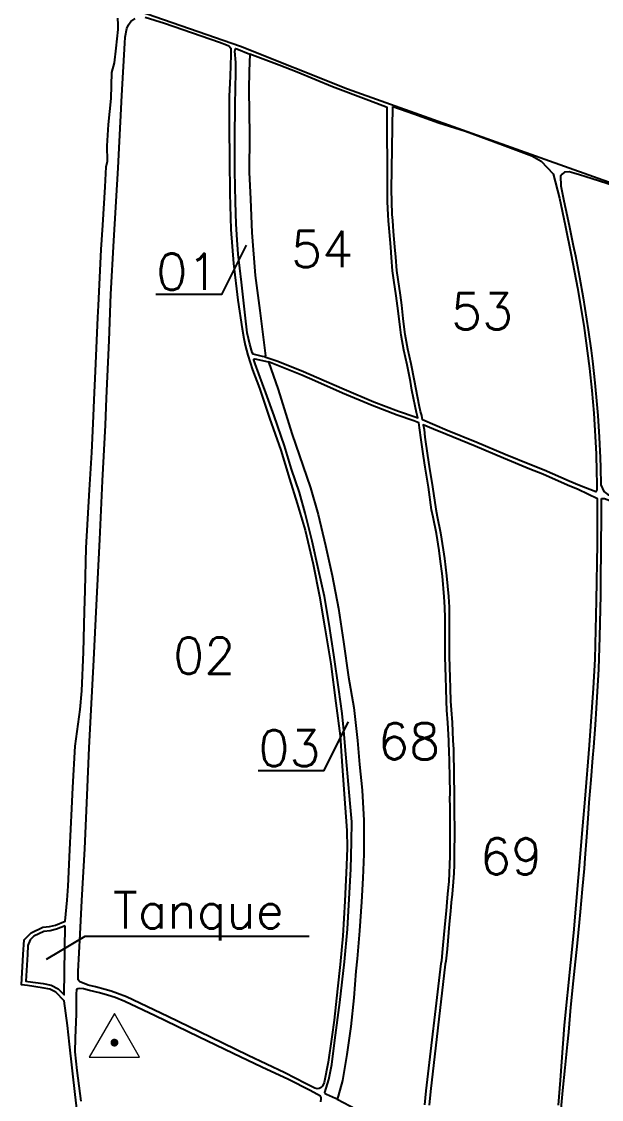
# Model space of a CAD drawing. Extents: x 724231 to 728431, y 7817664 to 7823604.
# Drawn here: x 725996 to 726412, y 7821088 to 7821862 of the extents above; entities that cross this region are included whole.
import ezdxf
from ezdxf.enums import TextEntityAlignment as Align

# ---------------------------------------------------------------- set-up
doc = ezdxf.new("R2010")
doc.units = 0
doc.header["$MEASUREMENT"] = 0
doc.linetypes.add('CONTINUO', pattern=[0])
for name, color, linetype, lineweight in [('0114000626', 1, 'Continuous', 25), ('0114000626001', 5, 'Continuous', 25), ('0114000626002', 5, 'Continuous', 25), ('0114000626003', 5, 'Continuous', 25), ('0114000626005', 5, 'Continuous', 25), ('0114000626053', 5, 'Continuous', 25), ('0114000626054', 5, 'Continuous', 25), ('0114000626068', 5, 'Continuous', 25), ('0114000626069', 5, 'Continuous', 25), ('0114000626101', 5, 'Continuous', 25), ('0114000626102', 5, 'Continuous', 25), ('TEXTO_DIVERSOS', 7, 'Continuous', 5)]:
    doc.layers.add(name, color=color, linetype=linetype, lineweight=lineweight)
for name, color, linetype in [('SEM PLANTIO', 30, 'Continuous'), ('TANQUE VINHAÇA', 7, 'Continuous'), ('texto', 7, 'Continuous'), ('TEXTO_NUN_TAL', 7, 'Continuous')]:
    doc.layers.add(name, color=color, linetype=linetype)
doc.styles.add('Simplex', font='simplex.shx')

msp = doc.modelspace()

# ---------------------------------------------------------------- linework, layer by layer
at = {"linetype": 'Continuous'}
for points in [[(726157.23, 7821701.46), (726139.53, 7821666.23), (726092.53, 7821666.23)], [(726230.51, 7821359.54), (726212.8, 7821324.31), (726165.8, 7821324.31)], [(726013.95, 7821189.26), (726041.65, 7821205.7), (726202.49, 7821205.7)]]:
    msp.add_lwpolyline(points, dxfattribs=at)
at = {"layer": '0114000626', "linetype": 'CONTINUO'}
msp.add_lwpolyline([(726073.72, 7821871.99), (726153.26, 7821844.5), (726229.98, 7821813.78), (726312.67, 7821784.35), (726424.15, 7821744.72), (726480.24, 7821722.73), (726536, 7821700.09), (726496.94, 7821507), (726497.97, 7821487.05), (726509.7, 7821474.32), (726526.46, 7821458.64), (726540.86, 7821440.12), (726547.15, 7821424.34), (726553.8, 7821396.12), (726559.05, 7821358.84), (726558.65, 7821325.86), (726554.31, 7821295.9), (726546.76, 7821266.37), (726540.38, 7821248.65), (726531.61, 7821221.5), (726531.87, 7821195.73), (726531.56, 7821157.41), (726534.18, 7821115.78), (726540.92, 7821068.61)], dxfattribs=at)
at = {"layer": '0114000626001', "linetype": 'Continuous'}
msp.add_lwpolyline([(726149.88, 7821832.56), (726149.21, 7821840.8), (726149.66, 7821842.64), (726150.66, 7821842.58), (726159.97, 7821838.72), (726159.35, 7821826.35), (726159.07, 7821813.38), (726159.63, 7821780.58), (726159.54, 7821754.06), (726160.35, 7821734.53), (726161.26, 7821710.74), (726163.69, 7821679.81), (726167.01, 7821654.66), (726171.08, 7821622.12), (726170.78, 7821621.46), (726169.07, 7821621.73), (726162.37, 7821623.4), (726161.66, 7821624.48), (726159.85, 7821630.56), (726157.98, 7821638.55), (726156.59, 7821651.45), (726153.91, 7821675.09), (726151.51, 7821695.04), (726150.69, 7821705.32), (726150.17, 7821716.67), (726149.69, 7821732.65), (726149.21, 7821754.8), (726149.06, 7821777.82), (726149.4, 7821802.62), (726149.74, 7821825.42)], close=True, dxfattribs=at)
at = {"layer": '0114000626002', "linetype": 'Continuous'}
msp.add_lwpolyline([(726084.81, 7821865.24), (726098.72, 7821860.8), (726138.2, 7821847.32), (726143.07, 7821845.43), (726144.8, 7821844.56), (726146.15, 7821843), (726146.37, 7821838.13), (726145.76, 7821822.84), (726145.06, 7821808.22), (726145.05, 7821786.26), (726145.34, 7821762.98), (726145.45, 7821738.69), (726146.27, 7821712.92), (726148.17, 7821688.39), (726151.28, 7821662.18), (726154.33, 7821641.47), (726155.59, 7821634.5), (726156.62, 7821629.88), (726158.53, 7821622.61), (726161.74, 7821612.16), (726166.76, 7821598.92), (726174.01, 7821577.39), (726182.23, 7821554.56), (726188.34, 7821533.8), (726193.95, 7821516.25), (726199.51, 7821497.12), (726205.29, 7821472.55), (726209.86, 7821449.66), (726213.84, 7821426.99), (726217.98, 7821401.01), (726221.58, 7821372.89), (726224.63, 7821349.35), (726225.99, 7821331.35), (726227.73, 7821307.49), (726229.64, 7821281.38), (726229.7, 7821269.14), (726229.21, 7821256.32), (726228.12, 7821230.76), (726226.54, 7821206.02), (726224.63, 7821185.27), (726222.83, 7821167.93), (726220.38, 7821145.32), (726218.69, 7821133.4), (726216.02, 7821115.25), (726213.24, 7821100.68), (726212.05, 7821098.07), (726211.12, 7821097.09), (726209.65, 7821096.22), (726208.34, 7821096.17), (726206.49, 7821096.55), (726199.96, 7821099.87), (726184.96, 7821107.66), (726158.66, 7821120.12), (726131.62, 7821133.26), (726100.94, 7821148.03), (726071.4, 7821162.09), (726065.02, 7821164.54), (726060.34, 7821166.23), (726056.15, 7821167.48), (726049.12, 7821169.28), (726043.82, 7821170.44), (726039.68, 7821172.18), (726037.99, 7821172.89), (726036.63, 7821174.35), (726036.71, 7821180.35), (726038.07, 7821207.15), (726039.22, 7821231.37), (726041.38, 7821268.25), (726043.04, 7821306.91), (726044.53, 7821340.86), (726046.01, 7821368.15), (726047.94, 7821404.01), (726049.78, 7821443.27), (726052.23, 7821490.32), (726054.15, 7821532.48), (726056.33, 7821572.44), (726057.09, 7821591.8), (726059.03, 7821633.04), (726060.21, 7821666.3), (726062.37, 7821704.62), (726065.32, 7821757.12), (726068.03, 7821808.87), (726070.14, 7821846.44), (726070.47, 7821850.8), (726071.66, 7821857.07), (726072.74, 7821859.67), (726074.52, 7821862.05), (726077.5, 7821864.16)], dxfattribs=at)
at = {"layer": '0114000626003', "linetype": 'Continuous'}
msp.add_lwpolyline([(726168.98, 7821602.01), (726163.72, 7821616.34), (726162.74, 7821619.31), (726162.83, 7821619.85), (726163.38, 7821620.05), (726173.25, 7821617.78), (726180.31, 7821598), (726190.05, 7821566.47), (726203.55, 7821527.48), (726208.94, 7821508.18), (726214.19, 7821486.06), (726218.99, 7821464.59), (726223.44, 7821440.84), (726227.1, 7821416.99), (726230.81, 7821391.56), (726234.62, 7821369.89), (726237.2, 7821345.98), (726238.63, 7821328.92), (726240.51, 7821310.56), (726241.7, 7821288.74), (726241.65, 7821275.72), (726241.65, 7821264.41), (726240.91, 7821247.33), (726240.02, 7821230.36), (726238.68, 7821209.58), (726236.9, 7821189.49), (726236.06, 7821180.59), (726234.52, 7821161.43), (726232.3, 7821140.9), (726229.53, 7821120.77), (726226.31, 7821102.06), (726223.35, 7821090.78), (726222.51, 7821088.69), (726221.32, 7821089.15), (726214.89, 7821091.92), (726214, 7821092.56), (726213.7, 7821093.35), (726216.62, 7821102.84), (726218.65, 7821113.58), (726220.98, 7821131.09), (726224.59, 7821158), (726227.9, 7821187.19), (726230.03, 7821210.74), (726231.56, 7821236.72), (726232.35, 7821253.84), (726232.85, 7821273.34), (726233, 7821287.69), (726231.86, 7821300.79), (726230.17, 7821320), (726228.84, 7821336.18), (726227.4, 7821353.15), (726226.27, 7821365.52), (726223.89, 7821382.78), (726220.23, 7821407.52), (726216.92, 7821429.49), (726213.45, 7821449.53), (726209.3, 7821468.53), (726204.6, 7821489.21), (726199.6, 7821509.3), (726195.49, 7821523.99), (726189.81, 7821540.91), (726184.81, 7821557.49), (726177.34, 7821579.16), (726171.35, 7821595.64)], close=True, dxfattribs=at)
at = {"layer": '0114000626005', "linetype": 'Continuous'}
msp.add_lwpolyline([(726210.77, 7821086.67), (726211.08, 7821088.84), (726211.08, 7821089.84), (726210.55, 7821090.74), (726203.26, 7821094.81), (726187.6, 7821102.91), (726168.55, 7821111.74), (726147.83, 7821121.36), (726122.95, 7821133.32), (726092.06, 7821148.56), (726070.15, 7821158.73), (726063.12, 7821161.58), (726057.78, 7821163.27), (726051.96, 7821164.96), (726044.93, 7821166.76), (726040.53, 7821167.82), (726037.57, 7821168.04), (726036.41, 7821167.82), (726035.51, 7821167.35), (726035.19, 7821164.07), (726035.14, 7821149.97), (726034.5, 7821132.49), (726034.34, 7821122.75), (726035.82, 7821109.28), (726038.52, 7821087.17)], dxfattribs=at)
at = {"layer": '0114000626053', "linetype": 'CONTINUO'}
msp.add_lwpolyline([(726262.54, 7821801.21), (726277.71, 7821795.73), (726295.47, 7821789.4), (726314.63, 7821783.49), (726334.83, 7821776.05), (726345.1, 7821772.08), (726362.42, 7821765.76), (726368.94, 7821761.91), (726377.72, 7821752.84), (726382.17, 7821735.25), (726386.31, 7821715.82), (726390.51, 7821694.54), (726394.99, 7821670.92), (726399.76, 7821643.96), (726403.8, 7821613), (726405.45, 7821597.16), (726406.74, 7821580.96), (726408.42, 7821551.71), (726408.81, 7821538.66), (726409.01, 7821530.91), (726409.01, 7821526), (726408.27, 7821524.64), (726396.57, 7821529.07), (726389.17, 7821532.16), (726371.27, 7821540.04), (726362.07, 7821543.72), (726343.19, 7821551.39), (726322.89, 7821560.05), (726301.63, 7821568.64), (726292.79, 7821572.32), (726283.79, 7821576.21), (726283.25, 7821579.35), (726282.38, 7821582.31), (726281.4, 7821586.64), (726279.2, 7821598.01), (726278.06, 7821604.29), (726275.73, 7821616.34), (726273.27, 7821626.88), (726271.45, 7821637.38), (726270.67, 7821642.99), (726270.02, 7821648.97), (726268.93, 7821658.43), (726267.96, 7821665.64), (726266.27, 7821676.95), (726265.39, 7821683.51), (726264.58, 7821693.07), (726264.02, 7821700.32), (726263.04, 7821711.45), (726262.45, 7821719.36), (726262.18, 7821723.59), (726261.81, 7821732.85), (726261.6, 7821741.19)], close=True, dxfattribs=at)
at = {"layer": '0114000626054', "linetype": 'CONTINUO'}
msp.add_lwpolyline([(726265.95, 7821658.05), (726264.99, 7821665.21), (726263.3, 7821676.53), (726262.4, 7821683.18), (726261.59, 7821692.83), (726261.03, 7821700.07), (726260.05, 7821711.21), (726259.45, 7821719.15), (726259.18, 7821723.44), (726258.81, 7821732.76), (726258.6, 7821741.17), (726258.58, 7821800.49), (726245.31, 7821805.4), (726219.22, 7821815.32), (726193.86, 7821825.62), (726181.07, 7821830.84), (726159.97, 7821838.72), (726159.35, 7821826.35), (726159.07, 7821813.38), (726159.63, 7821780.58), (726159.54, 7821754.06), (726160.35, 7821734.53), (726161.26, 7821710.74), (726163.69, 7821679.81), (726167.01, 7821654.66), (726171.08, 7821622.12), (726170.75, 7821621.39), (726180.09, 7821618.4), (726198.35, 7821610.94), (726207.85, 7821606.9), (726227.55, 7821598.17), (726248.91, 7821589.25), (726266.62, 7821582.47), (726278.69, 7821578.41), (726280.5, 7821577.63), (726280.33, 7821578.67), (726279.48, 7821581.56), (726278.46, 7821586.02), (726276.25, 7821597.45), (726275.11, 7821603.73), (726272.8, 7821615.71), (726270.33, 7821626.28), (726268.48, 7821636.91), (726267.69, 7821642.62), (726267.04, 7821648.63)], close=True, dxfattribs=at)
at = {"layer": '0114000626068', "linetype": 'CONTINUO'}
msp.add_lwpolyline([(726285.55, 7821084.68), (726286.53, 7821094.57), (726297.25, 7821186.01), (726297.72, 7821188.17), (726298.5, 7821196.59), (726300.09, 7821214.46), (726300.95, 7821223.78), (726301.48, 7821229.98), (726302.06, 7821236), (726302.95, 7821244.98), (726303.24, 7821250.93), (726303.46, 7821257), (726303.65, 7821263.14), (726303.65, 7821269.42), (726303.73, 7821275.87), (726303.75, 7821279.01), (726303.73, 7821285.22), (726303.69, 7821291.61), (726303.59, 7821298.18), (726303.57, 7821304.67), (726303.6, 7821307.81), (726303.43, 7821320.49), (726302.99, 7821339.67), (726302.86, 7821342.82), (726302.68, 7821346), (726302.13, 7821358.71), (726301.4, 7821367.95), (726301.01, 7821374.27), (726300.78, 7821383.54), (726300.5, 7821391.2), (726300, 7821406.22), (726300.1, 7821419), (726300.01, 7821433.96), (726299.88, 7821441.66), (726299.49, 7821449.15), (726298.17, 7821463.91), (726296.56, 7821476.36), (726295.7, 7821482.53), (726293.88, 7821494.68), (726291.38, 7821506.37), (726290.36, 7821511.74), (726288.06, 7821527.79), (726285.73, 7821542.33), (726284.44, 7821550.22), (726282.57, 7821563.53), (726282, 7821568.85), (726281.11, 7821574.1), (726277.62, 7821575.61), (726265.61, 7821579.65), (726247.8, 7821586.47), (726226.36, 7821595.41), (726206.65, 7821604.14), (726197.2, 7821608.17), (726173.25, 7821617.78), (726180.31, 7821598), (726190.05, 7821566.47), (726203.55, 7821527.48), (726208.94, 7821508.18), (726214.19, 7821486.06), (726218.99, 7821464.59), (726223.44, 7821440.84), (726227.1, 7821416.99), (726230.81, 7821391.56), (726234.62, 7821369.89), (726237.2, 7821345.98), (726238.63, 7821328.92), (726240.51, 7821310.56), (726241.7, 7821288.74), (726241.65, 7821275.72), (726241.65, 7821264.41), (726240.91, 7821247.33), (726240.02, 7821230.36), (726238.68, 7821209.58), (726236.9, 7821189.49), (726236.06, 7821180.59), (726234.52, 7821161.43), (726232.3, 7821140.9), (726229.53, 7821120.77), (726226.31, 7821102.06), (726223.35, 7821090.78), (726222.51, 7821088.69), (726236.24, 7821081.44)], dxfattribs=at)
at = {"layer": '0114000626069', "linetype": 'CONTINUO'}
msp.add_lwpolyline([(726381.51, 7821084.4), (726382.92, 7821102.29), (726385.85, 7821141.73), (726390.4, 7821186.82), (726392.38, 7821208.01), (726395.74, 7821247.66), (726398.98, 7821284.85), (726400.57, 7821303.88), (726403.71, 7821342.78), (726406.7, 7821383.7), (726407.73, 7821404.46), (726408.85, 7821446.59), (726409.37, 7821487.18), (726409.47, 7821501.74), (726409.39, 7821519.61), (726395.46, 7821526.29), (726387.99, 7821529.4), (726370.11, 7821537.28), (726360.95, 7821540.93), (726342.04, 7821548.62), (726321.74, 7821557.28), (726300.49, 7821565.87), (726291.62, 7821569.55), (726284.39, 7821572.68), (726284.98, 7821569.26), (726285.55, 7821563.9), (726287.41, 7821550.67), (726288.69, 7821542.81), (726291.02, 7821528.24), (726293.32, 7821512.23), (726294.32, 7821506.96), (726296.83, 7821495.22), (726298.67, 7821482.96), (726299.53, 7821476.76), (726301.15, 7821464.23), (726302.48, 7821449.36), (726302.88, 7821441.76), (726303, 7821434), (726303.1, 7821419), (726303, 7821406.26), (726303.5, 7821391.31), (726303.78, 7821383.63), (726304, 7821374.4), (726304.4, 7821368.16), (726305.12, 7821358.9), (726305.67, 7821346.16), (726305.86, 7821342.97), (726305.99, 7821339.77), (726306.43, 7821320.55), (726306.6, 7821307.81), (726306.57, 7821304.66), (726306.59, 7821298.2), (726306.69, 7821291.64), (726306.73, 7821285.23), (726306.75, 7821279.01), (726306.73, 7821275.84), (726306.65, 7821269.4), (726306.65, 7821263.1), (726306.46, 7821256.9), (726306.24, 7821250.8), (726305.94, 7821244.76), (726305.04, 7821235.71), (726304.47, 7821229.71), (726303.94, 7821223.51), (726303.07, 7821214.19), (726301.49, 7821196.32), (726300.69, 7821187.71), (726300.21, 7821185.52), (726289.51, 7821094.25), (726288.53, 7821084.34)], dxfattribs=at)
at = {"layer": '0114000626101', "linetype": 'CONTINUO', "flags": 128}
msp.add_lwpolyline([(726412.39, 7821519.84), (726414.41, 7821519.67), (726418.27, 7821518.39), (726429.44, 7821514.09), (726435.41, 7821511.56), (726448.13, 7821505.77), (726461.01, 7821499.37), (726467.16, 7821496.43), (726478.84, 7821491.1), (726489.42, 7821486.2), (726493.65, 7821483.23), (726504.72, 7821472.05), (726509.19, 7821468.12), (726513.77, 7821463.97), (726523.15, 7821455.21), (726531.46, 7821446.06), (726535.34, 7821440.88), (726542.56, 7821429.35), (726546.64, 7821414.04), (726548.33, 7821406.15), (726550.99, 7821389.93), (726553.8, 7821374.17), (726555, 7821366.61), (726556.99, 7821352.1), (726556.72, 7821337.55), (726556.09, 7821330.09), (726553.81, 7821314.83), (726550.97, 7821300.19), (726549.34, 7821292.97), (726545.7, 7821278.74), (726542.64, 7821264.62), (726540.82, 7821257.63), (726536.6, 7821243.8), (726532.07, 7821230.55), (726530.42, 7821223.96), (726529.37, 7821217.4), (726528.33, 7821210.84), (726528.23, 7821197.26), (726528.2, 7821189.95), (726528.18, 7821174.3), (726528.11, 7821157.9), (726528.14, 7821149.58), (726528.33, 7821132.72), (726529.75, 7821118.65), (726530.79, 7821111.66), (726533.51, 7821097.77), (726535.58, 7821082.92), (726536.44, 7821075.44), (726537.79, 7821060.39), (726538.13, 7821046.54), (726538.36, 7821040.13), (726538.96, 7821028.33), (726541.52, 7821014.04), (726542.73, 7821006.42), (726545, 7820990.23), (726546.92, 7820975.74), (726547.77, 7820968.82), (726549.24, 7820955.63), (726549.76, 7820941.68), (726549.78, 7820936.22), (726549.55, 7820932.27), (726548.11, 7820930.06), (726544.46, 7820930.52), (726541.18, 7820931.81), (726531.7, 7820936.5), (726519.43, 7820942.53), (726513.01, 7820945.72), (726499.63, 7820952.43), (726488.53, 7820958.15), (726482.41, 7820961.36), (726469.03, 7820968.46), (726454.46, 7820975.53), (726447.69, 7820978.92), (726435.19, 7820985.42), (726420.32, 7820993.45), (726413.57, 7820997.01), (726401.43, 7821003.26), (726389.9, 7821008.34), (726385.16, 7821010.48), (726377.74, 7821013.96), (726377.09, 7821019.34), (726377.24, 7821023.15), (726378.51, 7821033.03), (726380.25, 7821046.99), (726381.06, 7821054.59), (726382.52, 7821071.05), (726383.9, 7821086.97), (726384.66, 7821095), (726386.32, 7821111.18), (726387.96, 7821127.97), (726388.77, 7821136.67), (726390.36, 7821154.65), (726392.26, 7821173.51), (726393.2, 7821182.69), (726395.07, 7821200.59), (726396.59, 7821215.44), (726397.34, 7821223.2), (726398.8, 7821239.39), (726400.07, 7821254.23), (726400.68, 7821261.76), (726401.86, 7821277.06), (726402.93, 7821293.38), (726403.52, 7821301.54), (726404.8, 7821317.86), (726406.14, 7821333.53), (726406.78, 7821341.41), (726408, 7821357.22), (726409.47, 7821381.16), (726410.48, 7821397.22), (726410.97, 7821412.75), (726411.16, 7821420.3), (726411.73, 7821450.55), (726411.85, 7821458.22), (726412.17, 7821486.81), (726412.35, 7821505.68), (726412.4, 7821515.88)], close=True, dxfattribs=at)
at = {"layer": '0114000626102', "linetype": 'CONTINUO', "flags": 128}
msp.add_lwpolyline([(726389.01, 7821715.72), (726392.06, 7821701.38), (726393.56, 7821693.96), (726396.51, 7821678.65), (726399.17, 7821663.66), (726400.43, 7821656.1), (726402.83, 7821640.83), (726404.84, 7821625.94), (726405.78, 7821618.33), (726407.56, 7821602.79), (726409.02, 7821587.21), (726409.66, 7821579.41), (726410.76, 7821563.79), (726411.42, 7821548.84), (726411.63, 7821542.02), (726411.82, 7821529.66), (726414.05, 7821524.81), (726416.79, 7821522.7), (726425.55, 7821519.13), (726436.28, 7821514.25), (726441.99, 7821511.76), (726454.08, 7821506.68), (726467.06, 7821500.67), (726473.13, 7821498.09), (726484.43, 7821493.77), (726486.63, 7821492.97), (726489.3, 7821493.27), (726489.85, 7821501.41), (726490.35, 7821506.48), (726491.84, 7821518.63), (726494.11, 7821531.84), (726495.35, 7821538.69), (726496.7, 7821545.8), (726499.58, 7821559.67), (726502.2, 7821571.44), (726503.57, 7821577.99), (726504.89, 7821585.3), (726506.02, 7821590.23), (726509.19, 7821602.66), (726512.31, 7821615.99), (726513.7, 7821622.25), (726514.92, 7821628.09), (726517.03, 7821639.17), (726517.93, 7821644.4), (726518.37, 7821650), (726518.35, 7821661.93), (726516.81, 7821673.91), (726515.99, 7821679.42), (726514.29, 7821689.47), (726511.83, 7821700.6), (726509.92, 7821704.89), (726506.51, 7821709.6), (726502.33, 7821711.7), (726493.85, 7821715.81), (726489.39, 7821717.73), (726480.32, 7821721.5), (726475.71, 7821723.33), (726470.63, 7821725.42), (726459.54, 7821730.11), (726449.62, 7821734.22), (726444.28, 7821736.15), (726432.86, 7821739.77), (726421.57, 7821743.92), (726416.12, 7821745.81), (726405.58, 7821749.22), (726396.43, 7821752.16), (726392.43, 7821753.32), (726389.01, 7821754.17), (726385.8, 7821754.05), (726384.09, 7821752.61), (726382.78, 7821751.01), (726383.1, 7821744.14), (726385.27, 7821733.51), (726386.45, 7821727.82)], close=True, dxfattribs=at)
at = {"layer": 'SEM PLANTIO', "linetype": 'Continuous'}
msp.add_lwpolyline([(726039.25, 7821051.23), (726034.52, 7821092.05), (726030.5, 7821128.18), (726028.92, 7821141.61), (726026.64, 7821159.2), (726020.61, 7821165.49), (726016.38, 7821167.59), (726010.94, 7821168.64), (726000.23, 7821170.18), (725996.04, 7821170.69), (725997.22, 7821192.58), (725997.87, 7821203.02), (726003.04, 7821208.12), (726011.3, 7821212.03), (726016.12, 7821212.55), (726020.29, 7821213.53), (726027.34, 7821216.4), (726028.87, 7821231.39), (726029.55, 7821241.62), (726030.77, 7821267.59), (726032.19, 7821297.33), (726032.93, 7821312.24), (726034.45, 7821342.12), (726038.09, 7821368.33), (726039.29, 7821381.78), (726040.44, 7821409.37), (726041.23, 7821438.86), (726041.6, 7821453.84), (726042.3, 7821484.27), (726044.85, 7821525.91), (726046.55, 7821552.68), (726047.62, 7821578.89), (726048.14, 7821590.59), (726049.17, 7821611.16), (726050.8, 7821649.55), (726051.24, 7821658.35), (726053.27, 7821698.5), (726054.27, 7821716.02), (726056, 7821743.39), (726056.82, 7821757.81), (726057.62, 7821761.77), (726057.59, 7821772.97), (726058.36, 7821788.14), (726060.45, 7821806.79), (726060.96, 7821825.56), (726062.77, 7821832.55), (726064.07, 7821843.07), (726065.3, 7821856.3), (726065.47, 7821859.84), (726065.23, 7821864.48)], dxfattribs=at)
at = {"layer": 'TANQUE VINHAÇA', "linetype": 'CONTINUO'}
msp.add_lwpolyline([(726027.3, 7821213.14), (726021.21, 7821210.66), (726016.63, 7821209.59), (726012.13, 7821209.1), (726004.78, 7821205.63), (726002.17, 7821203.05), (726000.62, 7821198.91), (726000.22, 7821192.41), (725999.19, 7821173.33), (726000.63, 7821173.16), (726011.44, 7821171.59), (726017.35, 7821170.46), (726022.41, 7821167.95), (726026.69, 7821163.48)], close=True, dxfattribs=at)
at = {"layer": 'texto', "color": 7, "lineweight": 9, "flags": 128}
msp.add_lwpolyline([(726044.64, 7821118.81), (726080.8, 7821118.81), (726062.72, 7821150.13)], close=True, dxfattribs=at)
at = {"layer": 'texto', "color": 7, "lineweight": 9, "const_width": 2.83, "flags": 128}
msp.add_lwpolyline([(726061.31, 7821129.25, -1), (726064.13, 7821129.25, -1)], format="xyb", close=True, dxfattribs=at)

# ---------------------------------------------------------------- texts
at = {"layer": 'TEXTO_DIVERSOS', "linetype": 'Continuous', "style": 'Simplex'}
msp.add_text('Tanque', height=26, dxfattribs=at).set_placement((726122.94, 7821224.24), align=Align.MIDDLE_CENTER)
at = {"layer": 'TEXTO_NUN_TAL', "linetype": 'Continuous', "style": 'Simplex'}
for s, p in [('54', (726189.51, 7821685.77)), ('01', (726092.76, 7821669.49)), ('53', (726304.35, 7821641.17)), ('02', (726104.86, 7821393.95)), ('68', (726251.93, 7821332.57)), ('03', (726166.04, 7821327.57)), ('69', (726325.18, 7821249.89))]:
    msp.add_text(s, height=26, dxfattribs=at).set_placement(p)

doc.saveas('drawing.dxf')
